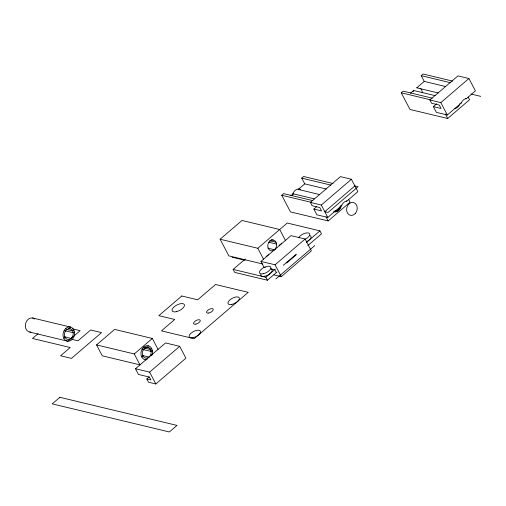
<?xml version="1.0" encoding="UTF-8"?>
<svg xmlns="http://www.w3.org/2000/svg" width="506" height="506" viewBox="0 0 506 506"><rect width="100%" height="100%" fill="white"/><g stroke="black" fill="none" stroke-linecap="round" stroke-linejoin="round"><path stroke-width="0.76" d="M70.226 327.009L69.898 328.66L68.538 328.375M148.144 345.693L147.815 347.344L145.228 347.831L143.147 349.969L142.11 349.026M435.065 95.628L413.642 90.492L413.459 90.84A5.958 4.744 -76.5 0 0 413.048 91.839M73.806 329.785L72.649 330.81L66.235 329.406M151.718 348.47L150.567 349.494L144.153 348.09M38.095 333.682L32.504 338.47L70.207 347.514L60.568 355.775L71.46 358.387L101.535 332.606L90.644 329.994L78.025 340.81L71.997 339.362M63.826 338.343L64.989 337.344M67.197 341.784L80.144 330.684L72.605 328.875M96.557 344.902L134.254 353.947L139.985 364.864L102.288 355.819L96.557 344.902L114.628 329.412L152.325 338.457L158.055 349.374M262.772 264.012L228.845 255.878L220.104 239.23L242.001 220.464L279.698 229.503L285.428 240.42M348.64 199.446L350.076 202.172L328.185 220.939L290.482 211.9L281.741 195.253L283.657 193.615L312.822 200.61M326.225 189.01L304.732 183.855L301.721 178.125L303.638 176.486L333.043 183.539M468.208 97.101L469.581 99.726L447.69 118.493L409.986 109.454L401.252 92.807L403.162 91.169L432.232 98.139M445.659 86.545L424.237 81.409L421.232 75.679L423.142 74.034L452.547 81.086M290.798 195.803L293.164 193.773L314.245 198.833M319.653 194.563L298.236 189.427L304.732 183.855M410.372 93.294L413.642 90.492M438.183 92.952L416.767 87.816L424.237 81.409M313.865 209.079L321.569 210.926L319.792 207.542L312.088 205.695L310.368 202.419L340.443 176.638L351.392 179.263L357.894 191.654L346.882 201.091A6.616 5.269 -76.5 0 0 341.809 205.442L327.818 217.435L316.87 214.81L313.865 209.079L316.655 206.688M433.37 106.627L441.074 108.474L439.297 105.09L431.593 103.243L429.872 99.967L457.974 75.881L468.923 78.506L475.425 90.897L466.387 98.645A6.616 5.269 -76.5 0 0 461.314 102.99L447.329 114.982L436.381 112.357L433.37 106.627L436.716 103.762M134.254 353.947L152.325 338.457M276.915 272.076L267.402 280.229L234.721 272.392L233.146 269.401L245.283 258.996M220.104 239.23L257.807 248.269L287.244 223.026L319.925 230.869L321.493 233.854L307.825 245.581M141.737 357.027L142.907 356.028M310.368 202.419L321.316 205.044L351.392 179.263M429.872 99.967L440.821 102.598L468.923 78.506M146.81 378.937L150.864 379.911L149.378 377.071L138.486 374.459L135.475 368.729L165.551 342.948L179.687 346.338L185.904 358.185L155.829 383.965L148.53 382.213L146.81 378.937L149.169 376.913M265.397 267.497L263.942 267.149L260.938 261.419L291.007 235.638L305.143 239.028L311.361 250.868L281.292 276.649L273.986 274.897M135.475 368.729L149.612 372.119L179.687 346.338M260.938 261.419L275.074 264.809L305.143 239.028M233.146 269.401L265.833 277.237L275.34 269.084M306.25 242.589L319.925 230.869M283.278 265.308L296.225 254.208M286.668 263L296.168 254.853M275.922 278.907L314.776 245.593M74.559 332.183L73.225 332.708L65.147 330.854M143.059 349.545L151.142 351.392L152.47 350.867M271.229 239.604L273.272 240.027M145.772 346.914C148.391 346.863 150.984 348.666 151.142 351.392M269.609 240.78L276.023 242.178M268.522 242.229L276.599 244.075M421.232 75.679L450.296 82.649M471.067 94.053L480.7 96.361M465.425 98.411L466.387 98.645M460.833 102.876L461.314 102.99M401.252 92.807L430.657 99.859M301.721 178.125L330.892 185.12M346.199 200.926L346.882 201.091M341.126 205.278L341.809 205.442M281.741 195.253L311.146 202.305M232.102 257.187L244.98 260.274M271.203 268.888L274.834 269.761L276.327 272.595M32.529 317.97L70.517 327.072A7.198 5.73 -76.5 0 1 72.782 338.748A7.198 5.73 -76.5 0 1 63.142 336.376A7.198 5.73 -76.5 0 1 70.517 327.072M29.702 332.075L67.115 341.057M267.921 248.098L274.48 249.8M142.464 355.414L149.023 357.116M64.547 336.724L71.106 338.432M64.199 330.342L65.236 331.285M150.446 349.279L150.624 349.602M440.821 102.598L447.329 114.982M445.28 113.907L447.69 118.493M321.316 205.044L327.818 217.435M326.035 216.846L328.185 220.939M275.074 264.809L281.292 276.649M257.807 248.269L263.537 259.186M265.833 277.237L267.402 280.229M149.612 372.119L155.829 383.965M143.736 347.053L144.419 348.4M65.824 328.369L66.501 329.716M420.119 88.265A5.958 4.744 -76.5 0 1 422.314 92.883M416.767 87.816A5.958 4.744 -76.5 0 1 417.912 87.62M459.802 103.686A5.958 4.744 -76.5 0 1 454.723 108.455M292.411 195.31A7.04 5.604 -76.5 0 1 300.741 189.548M340.14 206.682A5.958 4.744 -76.5 0 1 334.744 210.875M341.354 204.968A7.04 5.604 -76.5 0 1 333.517 211.691M292.835 194.873A6.616 5.269 -76.5 0 1 293.164 193.773M298.236 189.427A6.616 5.269 -76.5 0 1 299.628 189.554M340.892 205.866A6.616 5.269 -76.5 0 1 334.219 211.457M268.724 254.233A3.694 1.657 -27.7 0 1 266.036 256.415M281.671 243.133A3.694 1.657 -27.7 0 1 278.983 245.321M30.936 332.132A7.198 5.73 -76.5 0 1 25.654 323.271A7.198 5.73 -76.5 0 1 34.743 319.02M147.094 359.779A7.198 5.73 -76.5 0 1 140.965 352.537A7.198 5.73 -76.5 0 1 148.625 345.807A7.198 5.73 -76.5 0 1 151.756 355.68M270.887 268.812A6.338 2.84 -27.7 0 1 267.971 275.005A6.338 2.84 -27.7 0 1 260.83 274.258M310.064 235.594A6.338 2.84 -27.7 0 1 306.649 241.792M298.685 237.656A6.338 2.84 -27.7 0 1 305.263 233.184A6.338 2.84 -27.7 0 1 309.773 234.582A6.338 2.84 -27.7 0 1 304.738 239.534M59.885 397.318L52.232 403.877L169.358 431.966L177.005 425.407L59.885 397.318M181.774 295.991L158.827 315.662L174.734 319.476L161.446 330.867L194.127 338.71L248.225 292.335L215.537 284.498L197.682 299.805L181.774 295.991M354.883 185.923L324.814 211.704L328.002 212.469L358.077 186.689L354.883 185.923M355.364 213.456A6.616 5.269 -76.5 0 0 353.751 202.545A6.616 5.269 -76.5 0 0 346.654 210.705A6.616 5.269 -76.5 0 0 355.364 213.456M275.087 249.192A5.515 4.39 -76.5 0 0 273.676 240.129A5.515 4.39 -76.5 0 0 267.807 246.991A5.515 4.39 -76.5 0 0 275.087 249.192M71.789 337.73A5.515 4.39 -76.5 0 0 70.201 328.729A5.515 4.39 -76.5 0 0 64.452 335.737A5.515 4.39 -76.5 0 0 71.789 337.73M149.706 356.414A5.515 4.39 -76.5 0 0 148.119 347.413A5.515 4.39 -76.5 0 0 142.369 354.421A5.515 4.39 -76.5 0 0 149.706 356.414M263.474 273.689A6.338 2.84 -27.7 0 0 270.773 267.098A6.338 2.84 -27.7 0 0 261.229 269.318A6.338 2.84 -27.7 0 0 263.474 273.689M192.982 337.73A6.338 2.84 -27.7 0 0 200.433 331.171A6.338 2.84 -27.7 0 0 190.958 333.245A6.338 2.84 -27.7 0 0 192.982 337.73M231.843 304.416A6.338 2.84 -27.7 0 0 239.294 297.857A6.338 2.84 -27.7 0 0 229.819 299.931A6.338 2.84 -27.7 0 0 231.843 304.416M208.814 313.024A3.694 1.657 -27.7 0 0 213.159 309.204A3.694 1.657 -27.7 0 0 207.631 310.412A3.694 1.657 -27.7 0 0 208.814 313.024M195.866 324.125A3.694 1.657 -27.7 0 0 200.212 320.298A3.694 1.657 -27.7 0 0 194.69 321.506A3.694 1.657 -27.7 0 0 195.866 324.125M176.297 311.715A6.85 3.068 -27.7 0 0 184.355 304.625A6.85 3.068 -27.7 0 0 174.108 306.864A6.85 3.068 -27.7 0 0 176.297 311.715"/></g></svg>
